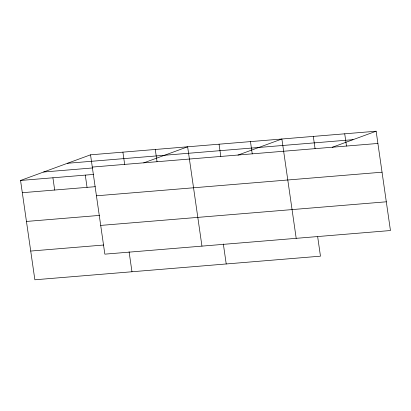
<?xml version="1.0" encoding="UTF-8"?>
<svg xmlns="http://www.w3.org/2000/svg" width="411" height="411" viewBox="0 0 411 411"><rect width="100%" height="100%" fill="white"/><g stroke="black" fill="none" stroke-linecap="round" stroke-linejoin="round"><path stroke-width="0.62" d="M317.677 236.808L320.467 256.176L34.863 279.788L20.55 180.465L90.533 154.824L376.137 131.212L390.45 230.535L104.846 254.152L90.533 154.824M143.722 162.884L187.637 146.794L201.95 246.122M237.974 155.091L281.884 139.005L296.197 238.329M332.222 147.297L376.137 131.212M67.435 163.285L353.044 139.673M92.295 167.072L377.899 143.454M43.643 172.004L92.516 167.96M20.55 180.465L93.538 174.428M22.312 192.708L95.301 186.676M96.436 195.806L382.04 172.194M26.458 221.447L99.441 215.41M100.705 225.413L386.309 201.801M30.722 251.054L103.711 245.018M344.721 133.806L346.483 146.054M313.305 136.406L315.067 148.648M250.469 141.6L252.236 153.848M219.053 144.199L220.82 156.442M223.337 243.98L226.22 263.97M155.271 149.47L157.033 161.718M122.899 152.147L124.661 164.395M129.09 251.768L131.967 271.758M85.288 175.112L87.05 187.354M52.916 177.788L54.684 190.031"/></g></svg>
